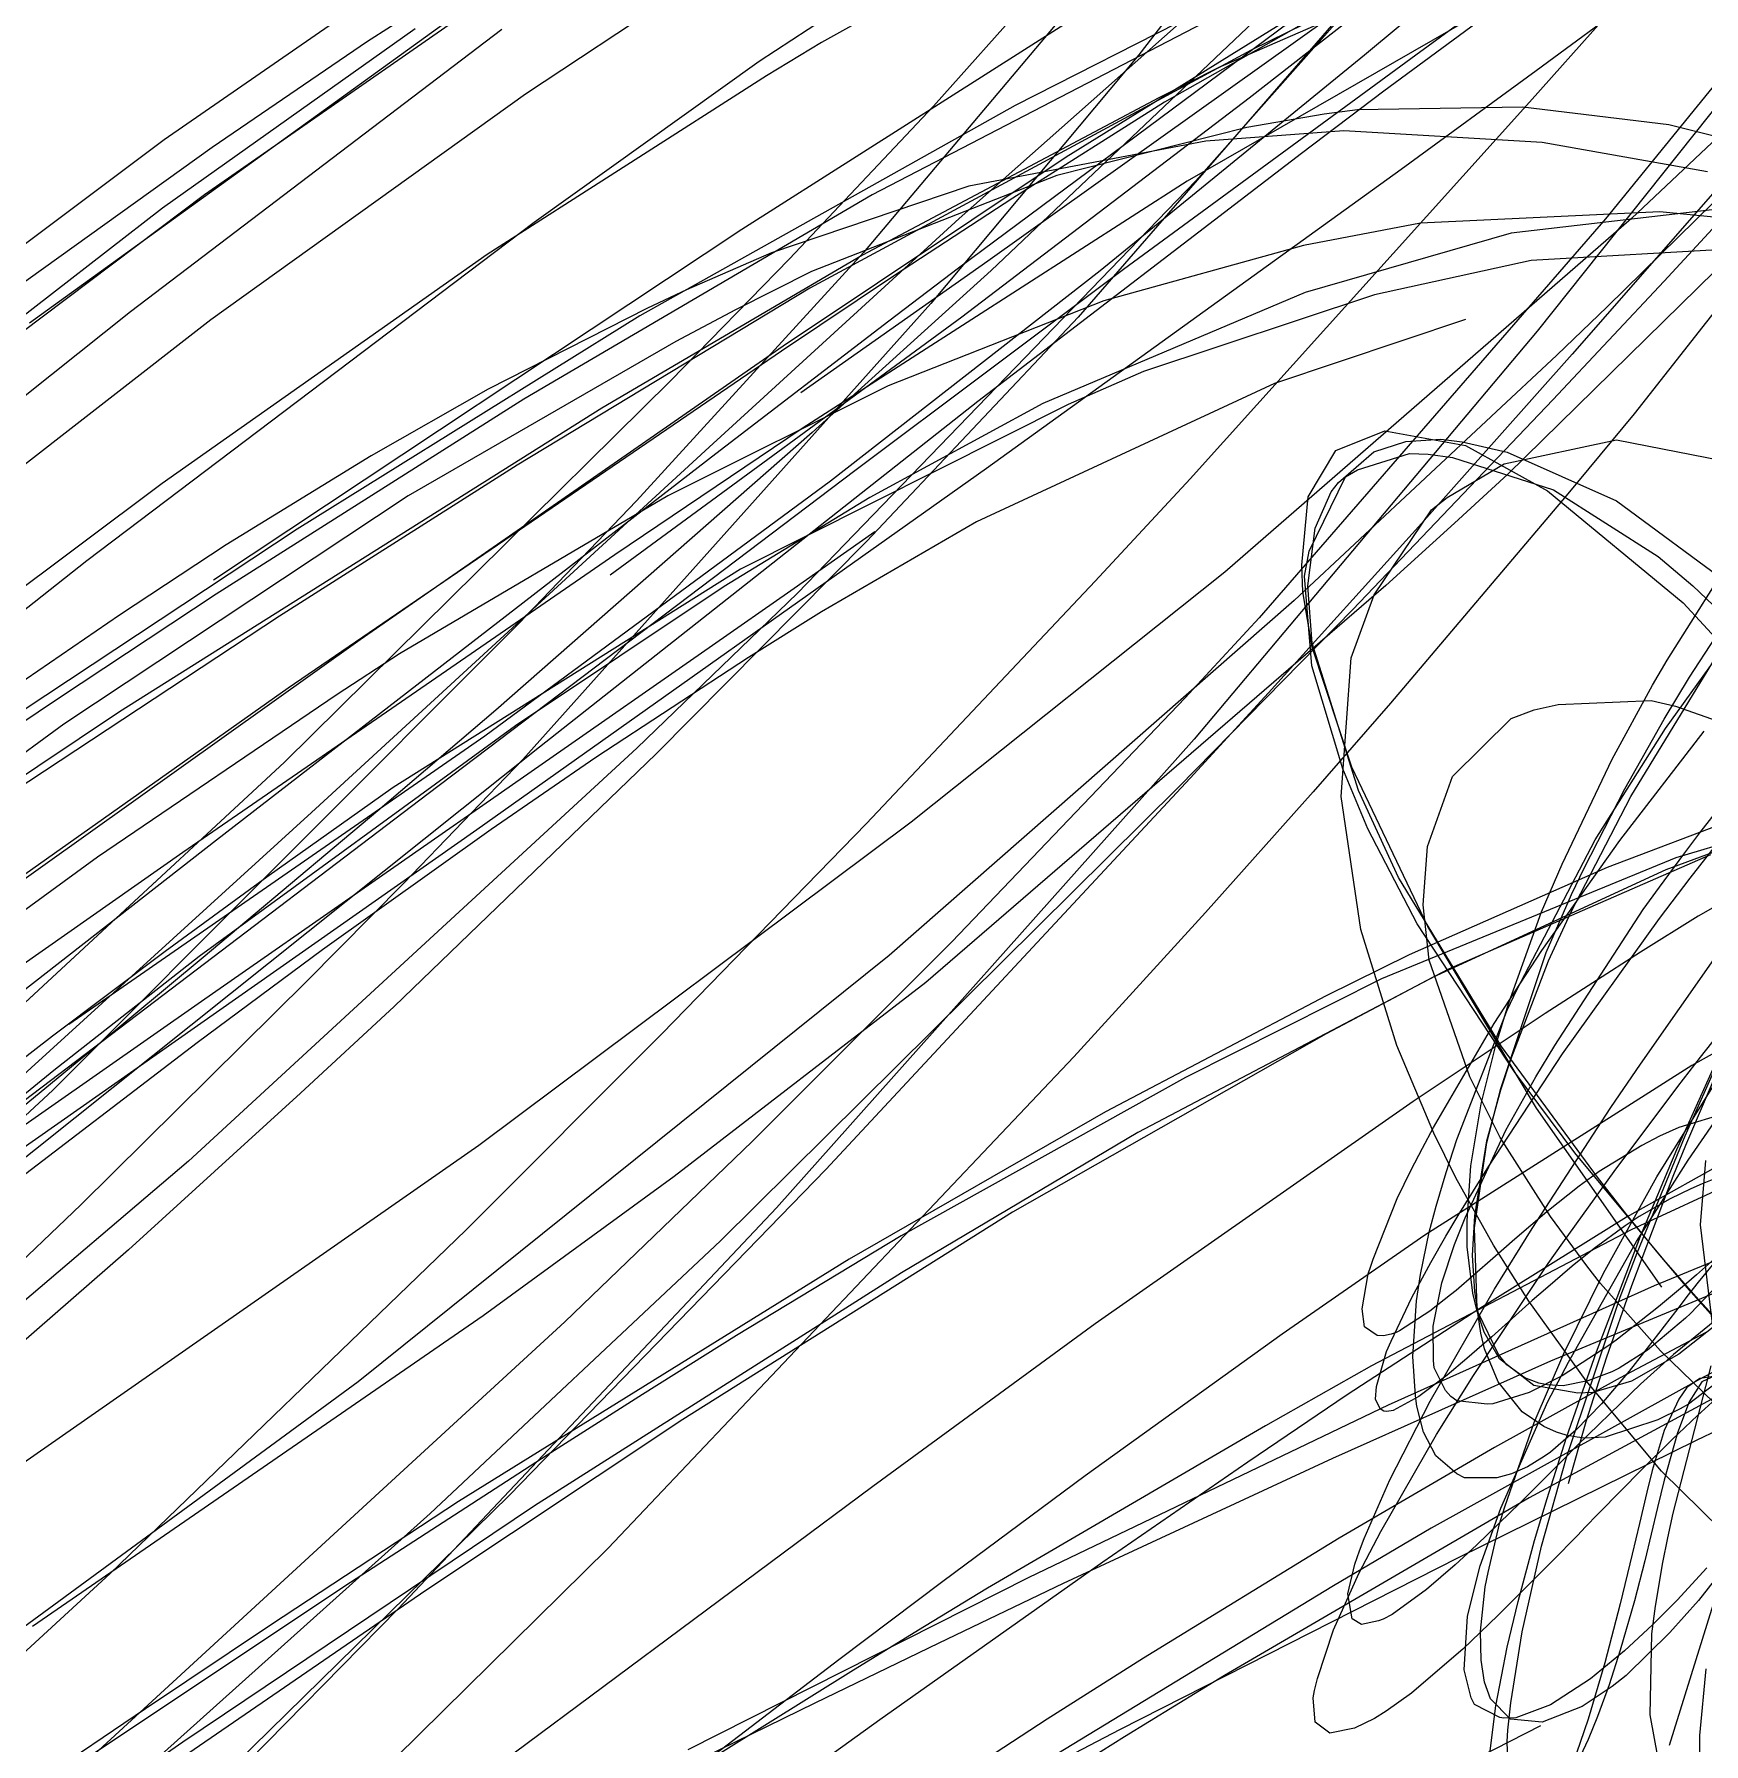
# Model space of a CAD drawing. Header units: metres. Extents: x -307 to 280, y -97 to 158.
# Drawn here: x -72.32 to -32.89, y -2.07 to 38.29 of the extents above; entities that cross this region are included whole.
import ezdxf

# ---------------------------------------------------------------- set-up
doc = ezdxf.new("R2010")
doc.units = ezdxf.units.M

msp = doc.modelspace()

# ---------------------------------------------------------------- linework, layer by layer
for p, q in [((-39.361, 46.716, -1354.607), (-46.235, 37.806, -1356.568)), ((-37.401, 43.27, -1355.027), (-44.89, 34.828, -1356.471)), ((-36.021, 42.722, -1349.116), (-43.628, 36.784, -1349.247)), ((-48.166, 42.251, -1352.795), (-55.2, 37.649, -1353.945)), ((-45.209, 42.065, -1354.173), (-52.739, 33.141, -1355.8)), ((-46.179, 42.098, -1350.935), (-51.084, 36.597, -1352.028)), ((-41.291, 42.094, -1344.672), (-50.478, 33.94, -1346.689)), ((-36.679, 41.752, -1358.62), (-45.631, 36.689, -1360.635)), ((-35.927, 41.952, -1345.123), (-40.909, 37.798, -1346.174)), ((-59.476, 41.301, -1349.743), (-64.45, 38.123, -1351.605)), ((-62.066, 40.767, -1350.576), (-69.245, 35.796, -1353.423)), ((-39.659, 40.834, -1353.473), (-47.664, 31.613, -1355.365)), ((-32.415, 40.696, -1357.885), (-36.851, 37.428, -1358.009)), ((-27.68, 40.47, -1347.631), (-34.604, 33.944, -1349.359)), ((-50.058, 40.144, -1347.622), (-53.725, 38.1, -1349.082)), ((-40.276, 40.149, -1360.411), (-47.949, 35.386, -1362.365)), ((-37.999, 40.278, -1354.359), (-44.357, 37.496, -1355.475)), ((-60.646, 39.822, -1349.13), (-68.298, 34.499, -1352.069)), ((-36.684, 39.651, -1359.298), (-45.091, 34.824, -1361.111)), ((-57.242, 39.177, -1349.344), (-60.719, 36.88, -1350.507)), ((-46.539, 39.449, -1347.999), (-55.612, 33.679, -1348.492)), ((-42.683, 39.389, -1349.09), (-49.721, 32.715, -1350.905)), ((-40.296, 39.534, -1351.93), (-43.583, 37.914, -1352.425)), ((-37.112, 39.409, -1355.824), (-40.447, 36.949, -1355.913)), ((-28.506, 39.306, -1342.53), (-36.004, 30.736, -1344.044)), ((-30.87, 39.28, -1344.38), (-35.218, 33.934, -1345.31)), ((-44.848, 38.798, -1356.954), (-49.152, 36.611, -1357.742)), ((-38.148, 38.921, -1356.273), (-39.696, 37.799, -1356.221)), ((-30.666, 39.021, -1341.627), (-36.83, 31.285, -1343.137)), ((-62.37, 38.731, -1354.542), (-72.428, 31.467, -1359.189)), ((-61.273, 38.402, -1352.224), (-70.045, 31.741, -1356.117)), ((-63.32, 38.422, -1350.532), (-69.289, 34.184, -1352.416)), ((-44.713, 38.554, -1356.696), (-52.531, 34.498, -1358.051)), ((-42.655, 38.593, -1357.004), (-50.49, 32.773, -1356.781)), ((-41.682, 38.719, -1349.498), (-49.798, 32.937, -1350.096)), ((-35.257, 38.658, -1342.318), (-37.013, 36.685, -1342.852)), ((-64.45, 38.123, -1351.605), (-68.115, 35.617, -1353.097)), ((-53.725, 38.1, -1349.082), (-55.028, 37.31, -1349.633)), ((-28.555, 38.185, -1342.434), (-33.829, 32.459, -1344.271)), ((-55.2, 37.649, -1353.945), (-60.513, 33.845, -1355.054)), ((-43.583, 37.914, -1352.425), (-54.002, 32.293, -1354.27)), ((-46.235, 37.806, -1356.568), (-51.145, 31.936, -1357.696)), ((-40.909, 37.798, -1346.174), (-47.15, 32.707, -1347.528)), ((-39.696, 37.799, -1356.221), (-46.597, 32.735, -1355.977)), ((-55.028, 37.31, -1349.633), (-61.623, 33.09, -1352.543)), ((-44.357, 37.496, -1355.475), (-45.76, 36.79, -1355.75)), ((-36.851, 37.428, -1358.009), (-40.04, 35.101, -1358.097)), ((-28.292, 37.29, -1340.362), (-34.539, 29.328, -1341.705)), ((-60.719, 36.88, -1350.507), (-68.15, 31.553, -1353.171)), ((-45.76, 36.79, -1355.75), (-52.757, 33.075, -1357.201)), ((-43.628, 36.784, -1349.247), (-50.411, 31.616, -1349.923)), ((-40.447, 36.949, -1355.913), (-42.396, 35.479, -1355.961)), ((-49.152, 36.611, -1357.742), (-58.014, 31.643, -1359.577)), ((-51.084, 36.597, -1352.028), (-54.483, 32.992, -1352.675)), ((-45.631, 36.689, -1360.635), (-49.208, 34.42, -1361.541)), ((-37.013, 36.685, -1342.852), (-45.023, 27.796, -1345.251)), ((-41.861, 36.403, -1349.703), (-43.685, 36.092, -1350.305)), ((-41.07, 36.509, -1349.435), (-41.861, 36.403, -1349.703)), ((-37.166, 36.573, -1347.974), (-41.07, 36.509, -1349.435)), ((-33.72, 36.15, -1346.499), (-37.166, 36.573, -1347.974)), ((-43.685, 36.092, -1350.305), (-48.173, 34.954, -1351.712)), ((-41.395, 36.009, -1356.792), (-44.656, 35.767, -1357.961)), ((-36.714, 35.738, -1354.918), (-41.395, 36.009, -1356.792)), ((-30.519, 35.359, -1344.931), (-33.72, 36.15, -1346.499)), ((-68.115, 35.617, -1353.097), (-75.145, 30.581, -1356.152)), ((-69.245, 35.796, -1353.423), (-74.475, 31.89, -1355.731)), ((-44.656, 35.767, -1357.961), (-50.25, 34.706, -1359.815)), ((-32.809, 35.042, -1353.164), (-36.714, 35.738, -1354.918)), ((-47.949, 35.386, -1362.365), (-54.634, 30.924, -1364.227)), ((-42.396, 35.479, -1355.961), (-50.033, 29.619, -1356.13)), ((-44.89, 34.828, -1356.471), (-54.291, 25.094, -1357.97)), ((-45.091, 34.824, -1361.111), (-54.187, 28.986, -1363.339)), ((-48.173, 34.954, -1351.712), (-53.963, 32.688, -1353.421)), ((-40.04, 35.101, -1358.097), (-49.829, 28.039, -1358.34)), ((-32.245, 34.726, -1349.359), (-35.176, 31.855, -1349.7)), ((-68.298, 34.499, -1352.069), (-74.838, 29.577, -1354.928)), ((-52.531, 34.498, -1358.051), (-60.756, 29.674, -1359.744)), ((-50.25, 34.706, -1359.815), (-54.91, 33.129, -1361.251)), ((-49.208, 34.42, -1361.541), (-51.976, 32.61, -1362.274)), ((-69.289, 34.184, -1352.416), (-74.187, 30.39, -1354.168)), ((-50.478, 33.94, -1346.689), (-56.377, 28.542, -1348.175)), ((-34.604, 33.944, -1349.359), (-44.206, 25.591, -1351.327)), ((-35.218, 33.934, -1345.31), (-43.389, 24.513, -1346.908)), ((-33.934, 34.102, -1346.89), (-39.582, 33.828, -1349.397)), ((-31.573, 34.275, -1351.432), (-37.445, 33.597, -1352.554)), ((-28.999, 33.616, -1344.432), (-33.934, 34.102, -1346.89)), ((-60.513, 33.845, -1355.054), (-71.076, 25.86, -1357.685)), ((-55.612, 33.679, -1348.492), (-68.083, 25.405, -1349.896)), ((-39.582, 33.828, -1349.397), (-42.343, 33.305, -1350.516)), ((-37.445, 33.597, -1352.554), (-42.306, 32.196, -1353.334)), ((-52.739, 33.141, -1355.8), (-58.097, 27.279, -1356.763)), ((-54.91, 33.129, -1361.251), (-56.916, 32.254, -1361.857)), ((-42.343, 33.305, -1350.516), (-47.057, 31.998, -1352.347)), ((-32.22, 33.107, -1357.379), (-37.523, 27.907, -1357.69)), ((-31.431, 33.27, -1349.294), (-36.968, 32.949, -1350.431)), ((-61.623, 33.09, -1352.543), (-69.293, 27.684, -1356.228)), ((-52.757, 33.075, -1357.201), (-58.917, 29.463, -1358.634)), ((-54.483, 32.992, -1352.675), (-57.295, 30.107, -1353.152)), ((-49.798, 32.937, -1350.096), (-54.216, 29.824, -1350.72)), ((-49.721, 32.715, -1350.905), (-53.949, 28.888, -1351.833)), ((-47.15, 32.707, -1347.528), (-53.517, 27.742, -1348.924)), ((-46.597, 32.735, -1355.977), (-52.938, 27.986, -1355.748)), ((-50.49, 32.773, -1356.781), (-52.137, 31.519, -1356.731)), ((-36.968, 32.949, -1350.431), (-40.672, 32.14, -1351.085)), ((-54.002, 32.293, -1354.27), (-60.91, 28.116, -1355.8)), ((-53.963, 32.688, -1353.421), (-55.759, 31.787, -1353.943)), ((-51.976, 32.61, -1362.274), (-54.674, 30.813, -1363.012)), ((-33.829, 32.459, -1344.271), (-36.455, 29.664, -1345.15)), ((-51.145, 31.936, -1357.696), (-60.78, 21.167, -1359.532)), ((-56.916, 32.254, -1361.857), (-57.832, 31.821, -1362.134)), ((-47.057, 31.998, -1352.347), (-52.152, 29.992, -1354.249)), ((-42.306, 32.196, -1353.334), (-48.501, 29.575, -1354.314)), ((-40.672, 32.14, -1351.085), (-46.126, 30.332, -1352.024)), ((-68.15, 31.553, -1353.171), (-73.44, 27.432, -1355.255)), ((-70.045, 31.741, -1356.117), (-72.531, 29.758, -1357.311)), ((-58.014, 31.643, -1359.577), (-66.106, 26.604, -1361.54)), ((-57.832, 31.821, -1362.134), (-61.598, 29.914, -1363.278)), ((-50.411, 31.616, -1349.923), (-58.716, 25.521, -1351.297)), ((-55.759, 31.787, -1353.943), (-57.168, 31.036, -1354.355)), ((-52.137, 31.519, -1356.731), (-56.225, 28.389, -1356.606)), ((-47.664, 31.613, -1355.365), (-52.657, 26.323, -1356.256)), ((-38.519, 31.56, -1355.844), (-43.027, 30.045, -1356.594)), ((-35.176, 31.855, -1349.7), (-36.366, 30.717, -1349.832)), ((-36.83, 31.285, -1343.137), (-44.931, 21.649, -1345.197)), ((-54.674, 30.813, -1363.012), (-66.324, 22.853, -1366.366)), ((-54.634, 30.924, -1364.227), (-64.62, 23.993, -1367.214)), ((-57.168, 31.036, -1354.355), (-63.487, 27.394, -1356.231)), ((-36.366, 30.717, -1349.832), (-42.567, 24.922, -1350.502)), ((-36.004, 30.736, -1344.044), (-39.56, 26.742, -1344.788)), ((-46.126, 30.332, -1352.024), (-47.905, 29.552, -1352.342)), ((-57.295, 30.107, -1353.152), (-66.409, 21.106, -1354.48)), ((-61.598, 29.914, -1363.278), (-64.357, 28.342, -1364.131)), ((-52.152, 29.992, -1354.249), (-57.358, 27.396, -1356.165)), ((-43.027, 30.045, -1356.594), (-50.069, 26.781, -1357.794)), ((-60.756, 29.674, -1359.744), (-68.022, 25.069, -1361.467)), ((-50.033, 29.619, -1356.13), (-60.384, 21.458, -1356.338)), ((-47.905, 29.552, -1352.342), (-55.64, 25.664, -1353.819)), ((-48.501, 29.575, -1354.314), (-52.583, 27.354, -1355.024)), ((-36.455, 29.664, -1345.15), (-41.184, 24.714, -1346.684)), ((-58.917, 29.463, -1358.634), (-70.303, 22.294, -1361.57)), ((-34.539, 29.328, -1341.705), (-36.14, 27.394, -1342.085)), ((-53.949, 28.888, -1351.833), (-61.413, 22.334, -1353.27)), ((-54.187, 28.986, -1363.339), (-58.607, 25.998, -1364.525)), ((-41.58, 28.465, -1333.579), (-40.426, 28.925, -1336.195)), ((-40.682, 28.435, -1334.678), (-39.928, 28.679, -1336.034)), ((-40.426, 28.925, -1336.195), (-38.52, 28.584, -1339.503)), ((-39.928, 28.679, -1336.034), (-39.106, 28.73, -1337.336)), ((-39.106, 28.73, -1337.336), (-38.598, 28.672, -1338.078)), ((-38.598, 28.672, -1338.078), (-37.537, 28.425, -1339.545)), ((-37.608, 28.149, -1341.091), (-34.956, 28.714, -1344.693)), ((-34.956, 28.714, -1344.693), (-32.098, 28.155, -1348.399)), ((-56.225, 28.389, -1356.606), (-68.012, 19.267, -1356.276)), ((-64.357, 28.342, -1364.131), (-67.781, 26.236, -1365.213)), ((-56.377, 28.542, -1348.175), (-65.766, 19.921, -1350.742)), ((-42.233, 27.368, -1331.212), (-41.58, 28.465, -1333.579)), ((-41.52, 27.71, -1332.759), (-40.682, 28.435, -1334.678)), ((-41.074, 28.007, -1334.505), (-39.844, 28.394, -1336.798)), ((-39.844, 28.394, -1336.798), (-39.401, 28.379, -1337.492)), ((-39.401, 28.379, -1337.492), (-38.831, 28.298, -1338.343)), ((-38.831, 28.298, -1338.343), (-36.439, 27.533, -1341.634)), ((-38.52, 28.584, -1339.503), (-36.581, 27.512, -1342.335)), ((-37.537, 28.425, -1339.545), (-34.956, 27.279, -1342.817)), ((-60.91, 28.116, -1355.8), (-66.527, 24.552, -1357.197)), ((-52.938, 27.986, -1355.748), (-63.018, 20.358, -1355.426)), ((-49.829, 28.039, -1358.34), (-61.869, 19.507, -1358.573)), ((-41.357, 27.841, -1333.908), (-41.074, 28.007, -1334.505)), ((-38.952, 27.357, -1339.1), (-37.608, 28.149, -1341.091)), ((-37.523, 27.907, -1357.69), (-38.779, 26.747, -1357.747)), ((-69.293, 27.684, -1356.228), (-76.942, 21.974, -1360.145)), ((-53.517, 27.742, -1348.924), (-61.673, 21.717, -1350.732)), ((-45.023, 27.796, -1345.251), (-47.263, 25.383, -1345.899)), ((-42.21, 26.086, -1330.772), (-41.357, 27.841, -1333.908)), ((-42.07, 26.628, -1330.895), (-41.692, 27.491, -1332.296)), ((-41.692, 27.491, -1332.296), (-41.52, 27.71, -1332.759)), ((-36.581, 27.512, -1342.335), (-33.385, 24.871, -1346.549)), ((-36.439, 27.533, -1341.634), (-33.97, 25.96, -1344.631)), ((-33.759, 23.512, -1331.634), (-31.218, 27.553, -1329.808)), ((-63.487, 27.394, -1356.231), (-71.621, 22.001, -1358.776)), ((-57.358, 27.396, -1356.165), (-63.695, 23.666, -1358.522)), ((-58.097, 27.279, -1356.763), (-60.873, 24.381, -1357.214)), ((-52.583, 27.354, -1355.024), (-56.023, 25.251, -1355.691)), ((-42.387, 25.754, -1329.117), (-42.233, 27.368, -1331.212)), ((-40.678, 25.053, -1335.883), (-39.325, 27.064, -1338.516)), ((-36.14, 27.394, -1342.085), (-40.289, 22.496, -1343.094)), ((-39.325, 27.064, -1338.516), (-38.952, 27.357, -1339.1)), ((-34.956, 27.279, -1342.817), (-32.225, 25.259, -1345.953)), ((-50.069, 26.781, -1357.794), (-53.727, 24.655, -1358.498)), ((-39.56, 26.742, -1344.788), (-43.171, 22.745, -1345.554)), ((-38.779, 26.747, -1357.747), (-40.404, 25.275, -1357.818)), ((-66.106, 26.604, -1361.54), (-73.114, 21.969, -1363.45)), ((-52.657, 26.323, -1356.256), (-57.633, 21.304, -1357.002)), ((-52.464, 26.542, -1358.604), (-54.454, 25.151, -1358.644)), ((-42.242, 25.273, -1329.245), (-42.07, 26.628, -1330.895)), ((-71.076, 25.86, -1357.685), (-76.654, 21.444, -1359.354)), ((-67.781, 26.236, -1365.213), (-70.305, 24.577, -1366.036)), ((-58.607, 25.998, -1364.525), (-68.804, 18.973, -1367.42)), ((-42.322, 25.501, -1329.969), (-42.21, 26.086, -1330.772)), ((-33.97, 25.96, -1344.631), (-33.154, 25.266, -1345.565)), ((-33.229, 23.115, -1331.74), (-31.265, 26.14, -1330.381)), ((-55.64, 25.664, -1353.819), (-63.839, 20.509, -1355.704)), ((-44.206, 25.591, -1351.327), (-51.611, 19.686, -1352.591)), ((-42.358, 25.131, -1328.451), (-42.387, 25.754, -1329.117)), ((-42.146, 23.38, -1327.782), (-42.322, 25.501, -1329.969)), ((-33.799, 21.903, -1330.312), (-31.249, 25.445, -1328.573)), ((-68.022, 25.069, -1361.467), (-71.743, 22.61, -1362.439)), ((-56.023, 25.251, -1355.691), (-60.956, 21.966, -1356.759)), ((-54.291, 25.094, -1357.97), (-58.088, 21.44, -1358.488)), ((-54.454, 25.151, -1358.644), (-56.299, 23.864, -1358.678)), ((-47.263, 25.383, -1345.899), (-52.663, 19.661, -1347.436)), ((-40.404, 25.275, -1357.818), (-51.267, 15.907, -1358.262)), ((-42.141, 23.824, -1327.29), (-42.358, 25.131, -1328.451)), ((-42.145, 23.914, -1327.909), (-42.242, 25.273, -1329.245)), ((-41.222, 23.568, -1334.399), (-40.678, 25.053, -1335.883)), ((-33.154, 25.266, -1345.565), (-31.537, 23.725, -1347.387)), ((-53.727, 24.655, -1358.498), (-55.449, 23.575, -1358.86)), ((-42.567, 24.922, -1350.502), (-52.129, 16.542, -1351.508)), ((-41.184, 24.714, -1346.684), (-45.295, 20.513, -1347.962)), ((-33.385, 24.871, -1346.549), (-32.422, 23.825, -1347.727)), ((-66.527, 24.552, -1357.197), (-78.562, 16.626, -1360.52)), ((-70.305, 24.577, -1366.036), (-72.783, 22.877, -1366.865)), ((-60.873, 24.381, -1357.214), (-71.875, 13.365, -1358.852)), ((-43.389, 24.513, -1346.908), (-45.143, 22.628, -1347.213)), ((-64.62, 23.993, -1367.214), (-75.04, 16.568, -1370.571)), ((-56.299, 23.864, -1358.678), (-68.366, 15.454, -1358.869)), ((-41.045, 20.436, -1325.358), (-42.145, 23.914, -1327.909)), ((-41.208, 20.988, -1325.388), (-42.141, 23.824, -1327.29)), ((-34.616, 20.299, -1333.803), (-32.333, 24.03, -1332.43)), ((-63.695, 23.666, -1358.522), (-65.163, 22.705, -1359.081)), ((-55.449, 23.575, -1358.86), (-59.059, 21.215, -1359.666)), ((-41.46, 20.292, -1331.912), (-41.222, 23.568, -1334.399)), ((-34.106, 22.922, -1331.88), (-33.759, 23.512, -1331.634)), ((-41.414, 20.945, -1325.851), (-42.146, 23.38, -1327.782)), ((-33.833, 22.12, -1332.146), (-33.229, 23.115, -1331.74)), ((-66.324, 22.853, -1366.366), (-76.894, 15.38, -1369.716)), ((-71.743, 22.61, -1362.439), (-74.641, 20.661, -1363.233)), ((-65.163, 22.705, -1359.081), (-70.821, 18.86, -1361.271)), ((-45.143, 22.628, -1347.213), (-50.646, 16.865, -1348.129)), ((-43.171, 22.745, -1345.554), (-45.022, 20.725, -1345.951)), ((-35.061, 21.173, -1332.547), (-34.106, 22.922, -1331.88)), ((-70.303, 22.294, -1361.57), (-74.176, 19.702, -1362.683)), ((-61.413, 22.334, -1353.27), (-64.202, 19.96, -1353.725)), ((-40.289, 22.496, -1343.094), (-42.119, 20.407, -1343.553)), ((-37.445, 22.134, -1341.468), (-36.898, 22.338, -1342.216)), ((-36.898, 22.338, -1342.216), (-36.329, 22.469, -1342.946)), ((-36.329, 22.469, -1342.946), (-34.133, 22.56, -1345.56)), ((-34.133, 22.56, -1345.56), (-33.565, 22.431, -1346.179)), ((-33.565, 22.431, -1346.179), (-31.019, 21.53, -1348.897)), ((-71.621, 22.001, -1358.776), (-80.525, 15.496, -1361.795)), ((-60.956, 21.966, -1356.759), (-68.422, 16.519, -1358.648)), ((-38.828, 20.768, -1338.944), (-37.445, 22.134, -1341.468)), ((-35.458, 19.27, -1331.431), (-33.799, 21.903, -1330.312)), ((-34.874, 19.257, -1331.222), (-32.882, 21.84, -1330.039)), ((-34.759, 20.48, -1332.752), (-33.833, 22.12, -1332.146)), ((-33.219, 18.366, -1333.093), (-30.436, 21.917, -1331.704)), ((-61.673, 21.717, -1350.732), (-71.498, 14.913, -1352.964)), ((-58.088, 21.44, -1358.488), (-68.67, 11.687, -1359.824)), ((-60.384, 21.458, -1356.338), (-64.95, 17.815, -1356.449)), ((-44.931, 21.649, -1345.197), (-54.792, 10.583, -1347.733)), ((-66.409, 21.106, -1354.48), (-75.451, 12.724, -1355.435)), ((-57.633, 21.304, -1357.002), (-63.817, 15.341, -1357.786)), ((-60.78, 21.167, -1359.532), (-63.601, 18.242, -1359.965)), ((-59.059, 21.215, -1359.666), (-61.526, 19.515, -1360.269)), ((-36.24, 18.7, -1333.357), (-35.061, 21.173, -1332.547)), ((-45.022, 20.725, -1345.951), (-53.627, 11.49, -1347.82)), ((-40.83, 19.529, -1324.879), (-41.414, 20.945, -1325.851)), ((-39.413, 17.226, -1323.502), (-41.208, 20.988, -1325.388)), ((-39.421, 19.112, -1336.921), (-38.828, 20.768, -1338.944)), ((-32.986, 19.434, -1327.979), (-31.904, 20.827, -1327.422)), ((-63.018, 20.358, -1355.426), (-69.475, 15.45, -1355.296)), ((-63.839, 20.509, -1355.704), (-66.828, 18.39, -1356.52)), ((-45.295, 20.513, -1347.962), (-56.111, 9.805, -1351.168)), ((-42.119, 20.407, -1343.553), (-44.663, 17.554, -1344.198)), ((-40.991, 17.158, -1329.961), (-41.46, 20.292, -1331.912)), ((-40.106, 18.381, -1324.104), (-41.045, 20.436, -1325.358)), ((-36.035, 17.554, -1334.587), (-34.616, 20.299, -1333.803)), ((-35.716, 18.601, -1333.356), (-34.759, 20.48, -1332.752)), ((-28.632, 20.464, -1357.909), (-33.793, 18.566, -1357.964)), ((-27.981, 20.515, -1357.343), (-33.555, 18.849, -1357.313)), ((-65.766, 19.921, -1350.742), (-74.065, 12.367, -1353.213)), ((-64.202, 19.96, -1353.725), (-68.327, 16.491, -1354.345)), ((-31.414, 20.043, -1354.893), (-35.178, 18.618, -1354.617)), ((-28.798, 19.884, -1358.465), (-33.024, 17.472, -1358.947)), ((-61.869, 19.507, -1358.573), (-74.427, 10.695, -1358.787)), ((-61.526, 19.515, -1360.269), (-65.511, 16.672, -1361.314)), ((-51.611, 19.686, -1352.591), (-61.816, 12.054, -1354.191)), ((-52.663, 19.661, -1347.436), (-57.494, 14.692, -1348.781)), ((-39.665, 17.287, -1323.544), (-40.83, 19.529, -1324.879)), ((-33.366, 18.934, -1328.175), (-32.986, 19.434, -1327.979)), ((-68.012, 19.267, -1356.276), (-81.956, 8.375, -1356.053)), ((-68.804, 18.973, -1367.42), (-77.142, 13.135, -1369.977)), ((-39.519, 17.735, -1335.559), (-39.421, 19.112, -1336.921)), ((-37.301, 15.744, -1332.68), (-35.458, 19.27, -1331.431)), ((-36.715, 16.657, -1332.29), (-34.874, 19.257, -1331.222)), ((-70.821, 18.86, -1361.271), (-76.09, 15.038, -1363.392)), ((-33.555, 18.849, -1357.313), (-40.508, 15.99, -1357.55)), ((-35.178, 18.618, -1354.617), (-39.849, 16.555, -1354.429)), ((-32.732, 18.915, -1358.035), (-38.921, 16.219, -1358.436)), ((-36.724, 17.571, -1333.688), (-36.24, 18.7, -1333.357)), ((-36.015, 17.978, -1333.541), (-35.716, 18.601, -1333.356)), ((-33.943, 18.155, -1328.472), (-33.366, 18.934, -1328.175)), ((-66.828, 18.39, -1356.52), (-69.223, 16.634, -1357.22)), ((-63.601, 18.242, -1359.965), (-65.879, 15.933, -1360.294)), ((-37.67, 14.392, -1322.117), (-40.106, 18.381, -1324.104)), ((-33.793, 18.566, -1357.964), (-39.297, 16.019, -1358.242)), ((-33.94, 17.417, -1333.434), (-33.219, 18.366, -1333.093)), ((-64.95, 17.815, -1356.449), (-78.953, 6.647, -1356.908)), ((-36.615, 16.614, -1333.903), (-36.015, 17.978, -1333.541)), ((-34.329, 17.624, -1328.671), (-33.943, 18.155, -1328.472)), ((-44.663, 17.554, -1344.198), (-47.766, 14.152, -1344.998)), ((-39.376, 16.429, -1334.427), (-39.519, 17.735, -1335.559)), ((-37.499, 15.42, -1334.219), (-36.724, 17.571, -1333.688)), ((-36.562, 16.415, -1334.862), (-36.035, 17.554, -1334.587)), ((-36.415, 14.418, -1329.78), (-34.329, 17.624, -1328.671)), ((-36.227, 14.216, -1334.419), (-33.94, 17.417, -1333.434)), ((-33.024, 17.472, -1358.947), (-34.392, 16.618, -1359.131)), ((-40.144, 14.42, -1328.449), (-40.991, 17.158, -1329.961)), ((-37.367, 13.793, -1321.814), (-39.665, 17.287, -1323.544)), ((-36.843, 12.94, -1321.847), (-39.413, 17.226, -1323.502)), ((-32.974, 14.142, -1337.957), (-30.508, 17.26, -1335.812)), ((-69.223, 16.634, -1357.22), (-71.883, 14.633, -1358.043)), ((-65.511, 16.672, -1361.314), (-68.47, 14.481, -1362.162)), ((-50.646, 16.865, -1348.129), (-55.362, 12.153, -1348.856)), ((-39.849, 16.555, -1354.429), (-41.81, 15.586, -1354.423)), ((-37.845, 14.933, -1332.933), (-36.715, 16.657, -1332.29)), ((-37.69, 13.404, -1334.514), (-36.615, 16.614, -1333.903)), ((-34.392, 16.618, -1359.131), (-36.639, 15.173, -1359.457)), ((-34.389, 13.973, -1338.237), (-32.546, 16.606, -1336.344)), ((-28.489, 16.569, -1354.959), (-33.176, 13.941, -1355.353)), ((-68.422, 16.519, -1358.648), (-71.852, 13.826, -1359.668)), ((-68.327, 16.491, -1354.345), (-70.898, 14.357, -1354.696)), ((-52.129, 16.542, -1351.508), (-64.667, 6.473, -1352.931)), ((-38.921, 16.219, -1358.436), (-46.257, 12.361, -1359.294)), ((-38.417, 13.677, -1332.373), (-39.376, 16.429, -1334.427)), ((-37.45, 14.088, -1335.285), (-36.562, 16.415, -1334.862)), ((-65.879, 15.933, -1360.294), (-71.213, 10.655, -1361.017)), ((-51.267, 15.907, -1358.262), (-57.209, 11.321, -1358.524)), ((-40.508, 15.99, -1357.55), (-45.133, 13.664, -1357.961)), ((-39.297, 16.019, -1358.242), (-41.813, 14.689, -1358.476)), ((-37.536, 15.253, -1332.841), (-37.301, 15.744, -1332.68)), ((-68.366, 15.454, -1358.869), (-81.454, 6.32, -1359.048)), ((-69.475, 15.45, -1355.296), (-80.511, 7.085, -1355.248)), ((-63.817, 15.341, -1357.786), (-66.027, 13.293, -1358.028)), ((-41.81, 15.586, -1354.423), (-47.023, 12.85, -1354.551)), ((-37.805, 14.425, -1334.432), (-37.499, 15.42, -1334.219)), ((-33.319, 12.067, -1341.823), (-31.894, 15.4, -1339.016)), ((-36.639, 15.173, -1359.457), (-39.754, 13.094, -1359.963)), ((-38.723, 12.199, -1333.68), (-37.536, 15.253, -1332.841)), ((-33.529, 11.959, -1334.553), (-32.114, 15.109, -1332.252)), ((-33.262, 11.706, -1338.456), (-30.969, 15.051, -1336.342)), ((-71.883, 14.633, -1358.043), (-73.984, 13.018, -1358.729)), ((-57.494, 14.692, -1348.781), (-62.128, 10.06, -1350.053)), ((-41.813, 14.689, -1358.476), (-49.215, 10.483, -1359.424)), ((-39.274, 12.478, -1333.718), (-37.845, 14.933, -1332.933)), ((-34.005, 11.316, -1338.084), (-31.753, 14.934, -1335.955)), ((-70.898, 14.357, -1354.696), (-76.837, 9.477, -1355.441)), ((-68.47, 14.481, -1362.162), (-76.645, 8.234, -1364.722)), ((-47.766, 14.152, -1344.998), (-58.766, 2.547, -1347.908)), ((-39.267, 12.35, -1327.384), (-40.144, 14.42, -1328.449)), ((-38.148, 13.041, -1334.681), (-37.805, 14.425, -1334.432)), ((-37.973, 11.564, -1335.06), (-36.227, 14.216, -1334.419)), ((-35.405, 11.306, -1320.819), (-37.67, 14.392, -1322.117)), ((-36.863, 13.678, -1330.025), (-36.415, 14.418, -1329.78)), ((-33.51, 13.448, -1338.422), (-32.974, 14.142, -1337.957)), ((-33.333, 12.287, -1335.006), (-32.508, 14.143, -1333.592)), ((-71.852, 13.826, -1359.668), (-78.289, 8.606, -1361.772)), ((-33.176, 13.941, -1355.353), (-39.479, 9.935, -1356.092)), ((-37.686, 13.373, -1335.39), (-37.45, 14.088, -1335.285)), ((-35.941, 11.882, -1320.976), (-37.367, 13.793, -1321.814)), ((-35.087, 12.95, -1338.96), (-34.389, 13.973, -1338.237)), ((-71.875, 13.365, -1358.852), (-79.848, 5.975, -1359.891)), ((-45.133, 13.664, -1357.961), (-51.848, 9.921, -1358.886)), ((-37.701, 12.241, -1331.384), (-38.417, 13.677, -1332.373)), ((-38.015, 12.165, -1335.521), (-37.686, 13.373, -1335.39)), ((-38.014, 12.126, -1334.69), (-37.69, 13.404, -1334.514)), ((-37.57, 12.414, -1330.429), (-36.863, 13.678, -1330.025)), ((-35.01, 11.44, -1339.718), (-33.51, 13.448, -1338.422)), ((-66.027, 13.293, -1358.028), (-70.093, 9.595, -1358.446)), ((-39.754, 13.094, -1359.963), (-47.265, 7.848, -1361.407)), ((-38.392, 11.575, -1334.88), (-38.148, 13.041, -1334.681)), ((-36.946, 10.092, -1340.916), (-35.087, 12.95, -1338.96)), ((-33.884, 8.71, -1320.544), (-36.843, 12.94, -1321.847)), ((-33.884, 8.71, -1320.544), (-36.843, 12.94, -1321.847)), ((-29.879, 13.079, -1357.406), (-34.722, 10.361, -1357.899)), ((-47.023, 12.85, -1354.551), (-53.074, 9.374, -1355.026)), ((-28.66, 12.814, -1355.699), (-34.611, 10.065, -1354.904)), ((-32.342, 12.827, -1322.347), (-33.48, 12.482, -1323.581)), ((-55.362, 12.153, -1348.856), (-59.79, 7.89, -1349.503)), ((-46.257, 12.361, -1359.294), (-51.836, 9.05, -1360.278)), ((-39.538, 11.995, -1333.86), (-39.274, 12.478, -1333.718)), ((-38.747, 11.289, -1326.856), (-39.267, 12.35, -1327.384)), ((-38.981, 11.419, -1333.869), (-38.723, 12.199, -1333.68)), ((-38.532, 10.346, -1331.054), (-37.57, 12.414, -1330.429)), ((-38.305, 10.108, -1334.84), (-38.014, 12.126, -1334.69)), ((-38.302, 10.398, -1335.597), (-38.015, 12.165, -1335.521)), ((-36.515, 10.377, -1330.168), (-37.701, 12.241, -1331.384)), ((-34.465, 9.52, -1337.18), (-33.333, 12.287, -1335.006)), ((-33.939, 12.274, -1324.15), (-34.358, 12.055, -1324.696)), ((-33.48, 12.482, -1323.581), (-33.939, 12.274, -1324.15)), ((-61.816, 12.054, -1354.191), (-76.293, 1.969, -1356.416)), ((-39.806, 11.48, -1334.001), (-39.538, 11.995, -1333.86)), ((-33.84, 9.353, -1319.993), (-35.941, 11.882, -1320.976)), ((-34.358, 12.055, -1324.696), (-35.363, 11.443, -1326.072)), ((-34.48, 9.786, -1339.591), (-33.262, 11.706, -1338.456)), ((-34.385, 9.914, -1336.083), (-33.529, 11.959, -1334.553)), ((-33.618, 11.334, -1342.436), (-33.319, 12.067, -1341.823)), ((-68.67, 11.687, -1359.824), (-84.063, -1.398, -1361.582)), ((-57.209, 11.321, -1358.524), (-61.716, 8.036, -1358.765)), ((-53.627, 11.49, -1347.82), (-61.094, 3.803, -1349.499)), ((-40.134, 10.807, -1334.168), (-39.806, 11.48, -1334.001)), ((-39.216, 10.62, -1334.047), (-38.981, 11.419, -1333.869)), ((-38.695, 10.399, -1335.287), (-37.973, 11.564, -1335.06)), ((-38.483, 10.273, -1334.996), (-38.392, 11.575, -1334.88)), ((-36.22, 9.758, -1340.759), (-35.01, 11.44, -1339.718)), ((-35.363, 11.443, -1326.072), (-35.666, 11.222, -1326.513)), ((-34.712, 10.422, -1320.472), (-35.405, 11.306, -1320.819)), ((-35.262, 9.043, -1339.322), (-34.005, 11.316, -1338.084)), ((-34.595, 8.752, -1344.571), (-33.618, 11.334, -1342.436)), ((-32.971, 10.186, -1341.446), (-32.843, 11.7, -1342.809)), ((-37.859, 9.706, -1326.091), (-38.747, 11.289, -1326.856)), ((-35.837, 11.092, -1326.764), (-36.6, 10.489, -1327.895)), ((-35.666, 11.222, -1326.513), (-35.837, 11.092, -1326.764)), ((-27.873, 11.294, -1349.88), (-34.066, 8.746, -1349.217)), ((-33.202, 11.034, -1324.121), (-33.688, 10.798, -1324.746)), ((-32.934, 11.15, -1323.788), (-33.202, 11.034, -1324.121)), ((-32.697, 11.243, -1323.502), (-32.934, 11.15, -1323.788)), ((-71.213, 10.655, -1361.017), (-77.727, 4.472, -1361.819)), ((-54.792, 10.583, -1347.733), (-63.721, 1.113, -1350.057)), ((-40.7, 9.375, -1334.403), (-40.134, 10.807, -1334.168)), ((-39.375, 10.007, -1334.172), (-39.216, 10.62, -1334.047)), ((-33.688, 10.798, -1324.746), (-34.421, 10.377, -1325.741)), ((-49.215, 10.483, -1359.424), (-57.005, 5.59, -1360.953)), ((-38.987, 9.911, -1335.37), (-38.695, 10.399, -1335.287)), ((-38.783, 9.719, -1331.237), (-38.532, 10.346, -1331.054)), ((-38.482, 9.666, -1335.03), (-38.483, 10.273, -1334.996)), ((-38.355, 9.458, -1335.581), (-38.302, 10.398, -1335.597)), ((-38.247, 8.205, -1334.815), (-38.305, 10.108, -1334.84)), ((-34.722, 10.361, -1357.899), (-38.184, 8.211, -1358.329)), ((-37.834, 8.667, -1341.866), (-36.946, 10.092, -1340.916)), ((-36.6, 10.489, -1327.895), (-37.358, 9.842, -1329.031)), ((-35.653, 9.211, -1329.432), (-36.515, 10.377, -1330.168)), ((-34.751, 10.155, -1326.209), (-35.481, 9.623, -1327.265)), ((-34.421, 10.377, -1325.741), (-34.751, 10.155, -1326.209)), ((-33.97, 9.511, -1320.131), (-34.712, 10.422, -1320.472)), ((-32.692, 7.847, -1339.526), (-32.971, 10.186, -1341.446)), ((-62.128, 10.06, -1350.053), (-70.521, 1.949, -1352.34)), ((-56.111, 9.805, -1351.168), (-62.97, 3.37, -1353.078)), ((-51.848, 9.921, -1358.886), (-55.731, 7.571, -1359.638)), ((-39.479, 9.935, -1356.092), (-42.847, 7.601, -1356.629)), ((-34.611, 10.065, -1354.904), (-40.742, 6.85, -1354.307)), ((-39.582, 9.006, -1334.348), (-39.375, 10.007, -1334.172)), ((-39.343, 9.293, -1335.458), (-38.987, 9.911, -1335.37)), ((-39.078, 8.815, -1331.493), (-38.783, 9.719, -1331.237)), ((-37.358, 9.842, -1329.031), (-37.872, 9.39, -1329.799)), ((-37.026, 8.384, -1325.466), (-37.859, 9.706, -1326.091)), ((-36.566, 9.268, -1341.057), (-36.22, 9.758, -1340.759)), ((-29.289, 9.961, -1348.019), (-36.512, 6.967, -1347.224)), ((-36.09, 6.943, -1341.133), (-34.48, 9.786, -1339.591)), ((-35.43, 7.184, -1338.192), (-34.385, 9.914, -1336.083)), ((-70.093, 9.595, -1358.446), (-83.423, -2.038, -1359.657)), ((-53.074, 9.374, -1355.026), (-62.297, 3.651, -1356.369)), ((-40.758, 9.205, -1334.423), (-40.7, 9.375, -1334.403)), ((-39.791, 8.464, -1335.539), (-39.343, 9.293, -1335.458)), ((-37.872, 9.39, -1329.799), (-38.741, 8.636, -1331.077)), ((-38.345, 8.566, -1335.031), (-38.482, 9.666, -1335.03)), ((-38.304, 8.607, -1335.515), (-38.355, 9.458, -1335.581)), ((-35.481, 9.623, -1327.265), (-36.003, 9.203, -1328.033)), ((-34.868, 8.478, -1338.016), (-34.465, 9.52, -1337.18)), ((-33.194, 8.593, -1319.802), (-33.97, 9.511, -1320.131)), ((-33.083, 8.487, -1319.678), (-33.84, 9.353, -1319.993)), ((-32.428, 9.566, -1329.639), (-33.068, 9, -1330.042)), ((-32.543, 9.415, -1327.209), (-33.028, 8.831, -1327.954)), ((-51.836, 9.05, -1360.278), (-60.504, 3.545, -1362.273)), ((-40.961, 8.203, -1334.38), (-40.817, 9.024, -1334.44)), ((-40.817, 9.024, -1334.44), (-40.758, 9.205, -1334.423)), ((-39.68, 8.39, -1334.442), (-39.582, 9.006, -1334.348)), ((-38.333, 6.622, -1342.565), (-36.566, 9.268, -1341.057)), ((-36.003, 9.203, -1328.033), (-36.631, 8.667, -1328.961)), ((-36.196, 7.144, -1340.289), (-35.262, 9.043, -1339.322)), ((-35.332, 8.801, -1329.177), (-35.653, 9.211, -1329.432)), ((-33.068, 9, -1330.042), (-33.302, 8.798, -1330.18)), ((-34.066, 8.746, -1349.217), (-40.347, 5.923, -1348.898)), ((-38.875, 8.527, -1331.269), (-39.361, 8.146, -1331.962)), ((-39.357, 6.02, -1343.549), (-37.834, 8.667, -1341.866)), ((-39.282, 7.789, -1331.771), (-39.078, 8.815, -1331.493)), ((-38.741, 8.636, -1331.077), (-38.875, 8.527, -1331.269)), ((-38.248, 8.142, -1335.013), (-38.345, 8.566, -1335.031)), ((-38.222, 8.114, -1335.448), (-38.304, 8.607, -1335.515)), ((-36.631, 8.667, -1328.961), (-36.943, 8.393, -1329.419)), ((-36.135, 4.691, -1341.207), (-34.868, 8.478, -1338.016)), ((-33.918, 7.209, -1328.202), (-35.332, 8.801, -1329.177)), ((-35.182, 7.064, -1345.944), (-34.595, 8.752, -1344.571)), ((-33.302, 8.798, -1330.18), (-33.963, 8.243, -1330.554)), ((-33.296, 8.488, -1328.362), (-33.431, 8.312, -1328.565)), ((-33.028, 8.831, -1327.954), (-33.296, 8.488, -1328.362)), ((-32.6, 8.727, -1331.766), (-33.209, 8.088, -1332.316)), ((-31.886, 7.121, -1319.308), (-33.194, 8.593, -1319.802)), ((-31.922, 7.218, -1319.243), (-33.083, 8.487, -1319.678)), ((-38.184, 8.211, -1358.329), (-41.311, 6.168, -1358.785)), ((-40.907, 7.777, -1334.186), (-40.961, 8.203, -1334.38)), ((-40.277, 7.439, -1335.546), (-39.791, 8.464, -1335.539)), ((-39.361, 8.146, -1331.962), (-40.077, 7.677, -1332.962)), ((-39.761, 7.075, -1334.573), (-39.68, 8.39, -1334.442)), ((-38.081, 7.65, -1334.968), (-38.248, 8.142, -1335.013)), ((-38.159, 7.623, -1334.774), (-38.247, 8.205, -1334.815)), ((-37.741, 7.122, -1335.153), (-38.222, 8.114, -1335.448)), ((-36.943, 8.393, -1329.419), (-37.899, 7.542, -1330.811)), ((-35.668, 6.498, -1324.593), (-37.026, 8.384, -1325.466)), ((-33.963, 8.243, -1330.554), (-34.935, 7.481, -1331.049)), ((-33.431, 8.312, -1328.565), (-34.229, 7.268, -1329.733)), ((-33.209, 8.088, -1332.316), (-33.328, 7.978, -1332.411)), ((-29.464, 8.364, -1350.146), (-32.899, 6.585, -1349.708)), ((-59.79, 7.89, -1349.503), (-72.356, -3.654, -1351.252)), ((-61.716, 8.036, -1358.765), (-72.355, 0.697, -1359.473)), ((-47.265, 7.848, -1361.407), (-52.518, 4.007, -1362.669)), ((-40.606, 7.571, -1333.708), (-40.907, 7.777, -1334.186)), ((-40.077, 7.677, -1332.962), (-40.157, 7.644, -1333.072)), ((-39.28, 6.978, -1331.975), (-39.282, 7.789, -1331.771)), ((-33.328, 7.978, -1332.411), (-34.222, 7.22, -1333.09)), ((-32.673, 7.886, -1335.639), (-33.606, 7.125, -1336.905)), ((-32.604, 7.821, -1332.137), (-33.48, 7.128, -1332.764)), ((-55.731, 7.571, -1359.638), (-57.954, 6.18, -1360.138)), ((-42.847, 7.601, -1356.629), (-47.502, 4.254, -1357.512)), ((-40.456, 7.564, -1333.49), (-40.606, 7.571, -1333.708)), ((-40.274, 7.603, -1333.234), (-40.456, 7.564, -1333.49)), ((-40.384, 7.188, -1335.532), (-40.277, 7.439, -1335.546)), ((-40.157, 7.644, -1333.072), (-40.274, 7.603, -1333.234)), ((-37.899, 7.542, -1330.811), (-38.488, 7.024, -1331.654)), ((-38.075, 7.258, -1334.736), (-38.159, 7.623, -1334.774)), ((-37.718, 7.017, -1334.849), (-38.081, 7.65, -1334.968)), ((-35.139, 7.336, -1331.14), (-36.236, 6.615, -1331.594)), ((-34.935, 7.481, -1331.049), (-35.139, 7.336, -1331.14)), ((-32.845, 7.64, -1350.463), (-34.868, 6.569, -1350.273)), ((-34.229, 7.268, -1329.733), (-34.658, 6.724, -1330.312)), ((-36.512, 6.967, -1347.224), (-41.66, 4.669, -1346.996)), ((-40.623, 6.368, -1335.311), (-40.384, 7.188, -1335.532)), ((-39.701, 6.142, -1334.603), (-39.761, 7.075, -1334.573)), ((-39.259, 6.808, -1332.016), (-39.28, 6.978, -1331.975)), ((-38.488, 7.024, -1331.654), (-38.953, 6.636, -1332.313)), ((-37.751, 6.472, -1334.59), (-38.075, 7.258, -1334.736)), ((-37.545, 6.878, -1335.04), (-37.741, 7.122, -1335.153)), ((-36.906, 6.387, -1334.537), (-37.718, 7.017, -1334.849)), ((-37.116, 6.572, -1334.801), (-37.545, 6.878, -1335.04)), ((-36.898, 5.518, -1341.064), (-36.196, 7.144, -1340.289)), ((-36.576, 6.015, -1341.61), (-36.09, 6.943, -1341.133)), ((-36.134, 5.159, -1339.808), (-35.43, 7.184, -1338.192)), ((-35.668, 5.541, -1347.159), (-35.182, 7.064, -1345.944)), ((-34.222, 7.22, -1333.09), (-34.893, 6.797, -1333.531)), ((-33.48, 7.128, -1332.764), (-34.602, 6.491, -1333.444)), ((-33.606, 7.125, -1336.905), (-34.388, 6.42, -1337.972)), ((-32.148, 5.491, -1327.166), (-33.918, 7.209, -1328.202)), ((-64.667, 6.473, -1352.931), (-74.711, -0.894, -1354.273)), ((-40.742, 6.85, -1354.307), (-43.246, 5.438, -1354.17)), ((-38.953, 6.636, -1332.313), (-39.624, 6.129, -1333.267)), ((-32.899, 6.585, -1349.708), (-39.333, 3.019, -1349.072)), ((-38.994, 6.269, -1332.124), (-39.259, 6.808, -1332.016)), ((-39.209, 5.234, -1343.307), (-38.333, 6.622, -1342.565)), ((-34.868, 6.569, -1350.273), (-37.839, 4.922, -1350.039)), ((-37.186, 5.771, -1334.343), (-37.751, 6.472, -1334.59)), ((-36.791, 6.446, -1334.622), (-37.116, 6.572, -1334.801)), ((-36.236, 6.615, -1331.594), (-37.02, 6.223, -1331.85)), ((-31.838, 6.535, -1352.314), (-37.017, 3.734, -1351.937)), ((-35.629, 6.496, -1333.972), (-36.218, 6.385, -1334.306)), ((-33.89, 4.366, -1323.62), (-35.668, 6.498, -1324.593)), ((-35.067, 6.714, -1333.637), (-35.629, 6.496, -1333.972)), ((-34.602, 6.491, -1333.444), (-35.517, 6.225, -1333.917)), ((-34.658, 6.724, -1330.312), (-35.31, 5.953, -1331.129)), ((-34.893, 6.797, -1333.531), (-35.067, 6.714, -1333.637)), ((-33.617, 3.377, -1340.62), (-32.72, 6.852, -1337.347)), ((-32.987, 6.556, -1327.596), (-33.293, 6.339, -1329.086)), ((-32.13, 6.808, -1331.957), (-33.258, 5.95, -1332.579)), ((-32.937, 6.477, -1329.539), (-33.242, 6.005, -1331.635)), ((-32.662, 6.603, -1326.352), (-32.987, 6.556, -1327.596)), ((-32.503, 6.679, -1327.356), (-32.937, 6.477, -1329.539)), ((-57.954, 6.18, -1360.138), (-60.205, 4.748, -1360.69)), ((-41.311, 6.168, -1358.785), (-43.664, 4.58, -1359.175)), ((-40.647, 6.063, -1335.122), (-40.623, 6.368, -1335.311)), ((-40.539, 5.836, -1334.76), (-40.647, 6.063, -1335.122)), ((-39.624, 6.129, -1333.267), (-40.227, 5.796, -1334.167)), ((-39.668, 5.899, -1334.602), (-39.701, 6.142, -1334.603)), ((-38.867, 6.129, -1332.146), (-38.994, 6.269, -1332.124)), ((-38.727, 6.027, -1332.156), (-38.867, 6.129, -1332.146)), ((-37.02, 6.223, -1331.85), (-37.879, 5.955, -1332.062)), ((-35.865, 6.209, -1334.079), (-36.906, 6.387, -1334.537)), ((-36.595, 6.402, -1334.515), (-36.791, 6.446, -1334.622)), ((-36.218, 6.385, -1334.306), (-36.595, 6.402, -1334.515)), ((-34.61, 6.209, -1338.273), (-35.873, 4.981, -1339.97)), ((-35.517, 6.225, -1333.917), (-35.865, 6.209, -1334.079)), ((-34.388, 6.42, -1337.972), (-34.61, 6.209, -1338.273)), ((-33.483, 6.07, -1330.219), (-33.826, 5.328, -1332.603)), ((-33.293, 6.339, -1329.086), (-33.483, 6.07, -1330.219)), ((-30.637, 6.262, -1348.631), (-33.076, 5.087, -1348.38)), ((-40.347, 5.923, -1348.898), (-48.831, 1.853, -1349.006)), ((-40.451, 5.787, -1334.565), (-40.539, 5.836, -1334.76)), ((-40.377, 5.774, -1334.423), (-40.451, 5.787, -1334.565)), ((-40.227, 5.796, -1334.167), (-40.377, 5.774, -1334.423)), ((-40.31, 4.163, -1344.654), (-39.357, 6.02, -1343.549)), ((-39.509, 5.289, -1334.553), (-39.668, 5.899, -1334.602)), ((-38.007, 5.947, -1332.082), (-38.727, 6.027, -1332.156)), ((-37.879, 5.955, -1332.062), (-38.007, 5.947, -1332.082)), ((-37.69, 3.492, -1342.778), (-36.576, 6.015, -1341.61)), ((-36.673, 5.42, -1334.122), (-37.186, 5.771, -1334.343)), ((-35.31, 5.953, -1331.129), (-35.913, 5.331, -1331.807)), ((-33.454, 5.839, -1332.675), (-33.979, 5.577, -1332.928)), ((-33.044, 5.678, -1332.765), (-33.639, 5.115, -1333.678)), ((-33.242, 6.005, -1331.635), (-33.518, 5.271, -1333.92)), ((-33.258, 5.95, -1332.579), (-33.454, 5.839, -1332.675)), ((-32.697, 5.996, -1332.233), (-33.044, 5.678, -1332.765)), ((-57.005, 5.59, -1360.953), (-63.072, 1.55, -1362.527)), ((-43.246, 5.438, -1354.17), (-49.808, 1.604, -1354.025)), ((-39.224, 4.732, -1334.424), (-39.509, 5.289, -1334.553)), ((-37.592, 3.521, -1341.934), (-36.898, 5.518, -1341.064)), ((-36.375, 5.289, -1333.994), (-36.673, 5.42, -1334.122)), ((-35.913, 5.331, -1331.807), (-36.511, 4.819, -1332.412)), ((-36.143, 5.218, -1333.895), (-36.375, 5.289, -1333.994)), ((-36.089, 4.075, -1348.294), (-35.668, 5.541, -1347.159)), ((-33.979, 5.577, -1332.928), (-35.224, 5.167, -1333.498)), ((-33.826, 5.328, -1332.603), (-34.11, 4.381, -1334.912)), ((-33.518, 5.271, -1333.92), (-33.826, 4.155, -1336.673)), ((-37.839, 4.922, -1350.039), (-41.5, 2.787, -1349.838)), ((-40.52, 2.945, -1344.399), (-39.209, 5.234, -1343.307)), ((-33.076, 5.087, -1348.38), (-38.681, 2.326, -1347.999)), ((-36.595, 3.721, -1340.986), (-36.134, 5.159, -1339.808)), ((-35.873, 4.981, -1339.97), (-36.233, 4.62, -1340.44)), ((-35.884, 5.169, -1333.784), (-36.143, 5.218, -1333.895)), ((-35.703, 5.149, -1333.706), (-35.884, 5.169, -1333.784)), ((-35.224, 5.167, -1333.498), (-35.703, 5.149, -1333.706)), ((-33.639, 5.115, -1333.678), (-34.388, 4.376, -1334.822)), ((-60.205, 4.748, -1360.69), (-64.845, 1.742, -1361.939)), ((-41.66, 4.669, -1346.996), (-48.02, 1.712, -1347.059)), ((-43.664, 4.58, -1359.175), (-47.084, 2.222, -1359.804)), ((-38.724, 4.301, -1334.141), (-39.224, 4.732, -1334.424)), ((-37.059, 4.472, -1332.907), (-37.438, 4.304, -1333.222)), ((-36.664, 4.713, -1332.554), (-37.059, 4.472, -1332.907)), ((-36.233, 4.62, -1340.44), (-36.878, 3.97, -1341.271)), ((-36.728, 2.595, -1343.062), (-36.135, 4.691, -1341.207)), ((-36.511, 4.819, -1332.412), (-36.664, 4.713, -1332.554)), ((-47.502, 4.254, -1357.512), (-50.864, 1.76, -1358.264)), ((-40.911, 2.773, -1345.405), (-40.31, 4.163, -1344.654)), ((-38.548, 4.212, -1334.033), (-38.724, 4.301, -1334.141)), ((-37.781, 4.212, -1333.488), (-38.548, 4.212, -1334.033)), ((-37.438, 4.304, -1333.222), (-37.781, 4.212, -1333.488)), ((-34.388, 4.376, -1334.822), (-34.83, 3.928, -1335.491)), ((-34.11, 4.381, -1334.912), (-34.237, 3.873, -1335.978)), ((-33.826, 4.155, -1336.673), (-33.984, 3.509, -1338.034)), ((-30.691, 1.217, -1322.192), (-33.89, 4.366, -1323.62)), ((-61.094, 3.803, -1349.499), (-74.827, -9.652, -1352.732)), ((-62.297, 3.651, -1356.369), (-66.737, 0.733, -1357.35)), ((-52.518, 4.007, -1362.669), (-60.985, -2.288, -1365.038)), ((-37.017, 3.734, -1351.937), (-44.212, -0.456, -1351.683)), ((-36.878, 3.97, -1341.271), (-37.242, 3.606, -1341.729)), ((-36.89, 2.733, -1341.813), (-36.595, 3.721, -1340.986)), ((-34.83, 3.928, -1335.491), (-35.395, 3.349, -1336.335)), ((-34.237, 3.873, -1335.978), (-34.414, 3.133, -1337.428)), ((-62.97, 3.37, -1353.078), (-72.529, -5.209, -1355.668)), ((-60.504, 3.545, -1362.273), (-68.809, -2.035, -1364.744)), ((-37.464, 3.388, -1342.004), (-38.259, 2.617, -1342.972)), ((-38.171, 2.128, -1343.34), (-37.69, 3.492, -1342.778)), ((-37.714, 3.121, -1342.1), (-37.592, 3.521, -1341.934)), ((-37.242, 3.606, -1341.729), (-37.464, 3.388, -1342.004)), ((-35.395, 3.349, -1336.335), (-35.685, 3.051, -1336.764)), ((-33.984, 3.509, -1338.034), (-34.29, 2.251, -1340.474)), ((-33.747, 2.791, -1341.203), (-33.617, 3.377, -1340.62)), ((-39.333, 3.019, -1349.072), (-41.637, 1.657, -1348.94)), ((-41.039, 1.952, -1344.822), (-40.52, 2.945, -1344.399)), ((-37.989, 1.978, -1342.541), (-37.714, 3.121, -1342.1)), ((-35.88, 2.851, -1337.05), (-36.466, 2.251, -1337.9)), ((-35.685, 3.051, -1336.764), (-35.88, 2.851, -1337.05)), ((-34.414, 3.133, -1337.428), (-34.585, 2.407, -1338.752)), ((-58.766, 2.547, -1347.908), (-65.107, -3.703, -1349.664)), ((-41.5, 2.787, -1349.838), (-46.125, -0.045, -1349.737)), ((-41.131, 2.174, -1345.701), (-41.022, 2.486, -1345.55)), ((-41.022, 2.486, -1345.55), (-40.911, 2.773, -1345.405)), ((-38.259, 2.617, -1342.972), (-38.765, 2.152, -1343.564)), ((-37.278, 1.292, -1343.053), (-36.89, 2.733, -1341.813)), ((-37.186, 0.577, -1344.938), (-36.728, 2.595, -1343.062)), ((-33.865, 2.207, -1341.801), (-33.747, 2.791, -1341.203)), ((-31.986, 2.632, -1338.624), (-33.019, 1.316, -1339.874)), ((-47.084, 2.222, -1359.804), (-52.353, -1.501, -1360.912)), ((-38.681, 2.326, -1347.999), (-46.689, -1.741, -1347.964)), ((-41.299, 1.469, -1345.982), (-41.131, 2.174, -1345.701)), ((-38.765, 2.152, -1343.564), (-39.442, 1.572, -1344.329)), ((-38.471, 0.941, -1343.764), (-38.171, 2.128, -1343.34)), ((-36.466, 2.251, -1337.9), (-37.755, 0.956, -1339.726)), ((-34.585, 2.407, -1338.752), (-34.867, 1.236, -1340.755)), ((-34.29, 2.251, -1340.474), (-34.534, 1.309, -1342.136)), ((-34.037, 1.176, -1342.912), (-33.865, 2.207, -1341.801)), ((-32.819, 2.087, -1339.314), (-33.526, 1.319, -1340.157)), ((-70.521, 1.949, -1352.34), (-78.339, -5.229, -1354.477)), ((-64.845, 1.742, -1361.939), (-74.641, -4.778, -1365.042)), ((-48.831, 1.853, -1349.006), (-56.887, -2.215, -1349.723)), ((-50.864, 1.76, -1358.264), (-53.316, -0.087, -1358.872)), ((-48.02, 1.712, -1347.059), (-50.955, 0.307, -1347.243)), ((-41.637, 1.657, -1348.94), (-48.529, -2.534, -1348.75)), ((-41.641, 0.619, -1345.287), (-41.039, 1.952, -1344.822)), ((-38.166, 0.587, -1343.011), (-38.057, 1.633, -1342.668)), ((-38.057, 1.633, -1342.668), (-37.989, 1.978, -1342.541)), ((-63.072, 1.55, -1362.527), (-71.37, -4.145, -1365.113)), ((-49.808, 1.604, -1354.025), (-51.294, 0.699, -1354.066)), ((-41.199, 0.88, -1346.024), (-41.299, 1.469, -1345.982)), ((-39.442, 1.572, -1344.329), (-40.251, 0.983, -1345.192)), ((-37.535, 0.212, -1344.009), (-37.278, 1.292, -1343.053)), ((-34.867, 1.236, -1340.755), (-35.23, -0.161, -1342.96)), ((-34.534, 1.309, -1342.136), (-34.866, 0.141, -1344.062)), ((-33.526, 1.319, -1340.157), (-34.102, 0.738, -1340.793)), ((-33.705, -2.102, -1340.947), (-32.555, 1.586, -1337.926)), ((-33.019, 1.316, -1339.874), (-33.694, 0.556, -1340.589)), ((-63.721, 1.113, -1350.057), (-68.931, -4.173, -1351.443)), ((-40.973, 0.749, -1345.865), (-41.199, 0.88, -1346.024)), ((-40.573, 0.833, -1345.505), (-40.973, 0.749, -1345.865)), ((-40.466, 0.874, -1345.404), (-40.573, 0.833, -1345.505)), ((-40.251, 0.983, -1345.192), (-40.466, 0.874, -1345.404)), ((-37.755, 0.956, -1339.726), (-38.586, 0.167, -1340.857)), ((-38.549, -0.326, -1344.086), (-38.471, 0.941, -1343.764)), ((-34.124, 0.524, -1343.649), (-34.037, 1.176, -1342.912)), ((-66.737, 0.733, -1357.35), (-69.688, -1.242, -1358.109)), ((-51.294, 0.699, -1354.066), (-52.969, -0.33, -1354.138)), ((-42.017, -0.532, -1345.528), (-41.641, 0.619, -1345.287)), ((-38.154, -0.094, -1343.199), (-38.166, 0.587, -1343.011)), ((-37.45, -1.101, -1346.585), (-37.186, 0.577, -1344.938)), ((-34.102, 0.738, -1340.793), (-34.764, 0.121, -1341.476)), ((-33.694, 0.556, -1340.589), (-34.727, -0.456, -1341.564)), ((-34.159, -1.389, -1346.15), (-34.124, 0.524, -1343.649)), ((-50.955, 0.307, -1347.243), (-53.882, -1.109, -1347.509)), ((-38.586, 0.167, -1340.857), (-38.848, -0.067, -1341.204)), ((-37.807, -1.171, -1345.277), (-37.535, 0.212, -1344.009)), ((-34.764, 0.121, -1341.476), (-35.568, -0.538, -1342.238)), ((-34.866, 0.141, -1344.062), (-35.13, -0.681, -1345.334)), ((-53.316, -0.087, -1358.872), (-61.073, -6.008, -1361.009)), ((-52.969, -0.33, -1354.138), (-59.615, -4.47, -1354.611)), ((-46.125, -0.045, -1349.737), (-48.399, -1.49, -1349.773)), ((-38.848, -0.067, -1341.204), (-39.797, -0.871, -1342.449)), ((-38.386, -0.987, -1344.144), (-38.549, -0.326, -1344.086)), ((-38.069, -0.618, -1343.312), (-38.154, -0.094, -1343.199)), ((-35.23, -0.161, -1342.96), (-35.623, -1.491, -1344.905)), ((-32.987, -1.876, -1345.873), (-32.837, -0.299, -1344.332)), ((-44.212, -0.456, -1351.683), (-46.573, -1.905, -1351.711)), ((-42.084, -0.813, -1345.558), (-42.017, -0.532, -1345.528)), ((-37.934, -1.006, -1343.364), (-38.069, -0.618, -1343.312)), ((-35.568, -0.538, -1342.238), (-36.515, -1.153, -1343.04)), ((-35.061, -0.718, -1341.836), (-35.769, -1.19, -1342.37)), ((-35.13, -0.681, -1345.334), (-35.401, -1.425, -1346.435)), ((-34.727, -0.456, -1341.564), (-35.061, -0.718, -1341.836)), ((-53.882, -1.109, -1347.509), (-57.885, -3.065, -1347.991)), ((-42.116, -0.981, -1345.566), (-42.084, -0.813, -1345.558)), ((-42.074, -1.558, -1345.409), (-42.116, -0.981, -1345.566)), ((-39.797, -0.871, -1342.449), (-40.391, -1.3, -1343.209)), ((-38.312, -1.141, -1344.137), (-38.386, -0.987, -1344.144)), ((-37.709, -1.45, -1343.857), (-38.312, -1.141, -1344.137)), ((-38.002, -2.741, -1346.796), (-37.807, -1.171, -1345.277)), ((-37.458, -1.486, -1343.292), (-37.934, -1.006, -1343.364)), ((-37.518, -1.749, -1347.244), (-37.45, -1.101, -1346.585)), ((-36.515, -1.153, -1343.04), (-37.33, -1.46, -1343.632)), ((-35.769, -1.19, -1342.37), (-36.707, -1.563, -1342.961)), ((-69.688, -1.242, -1358.109), (-76.153, -5.618, -1359.981)), ((-52.353, -1.501, -1360.912), (-56.576, -4.546, -1361.94)), ((-48.399, -1.49, -1349.773), (-55.707, -6.244, -1350.139)), ((-41.725, -1.82, -1344.914), (-42.074, -1.558, -1345.409)), ((-40.671, -1.47, -1343.565), (-41.141, -1.701, -1344.162)), ((-40.391, -1.3, -1343.209), (-40.671, -1.47, -1343.565)), ((-37.616, -1.467, -1343.806), (-37.709, -1.45, -1343.857)), ((-37.33, -1.46, -1343.632), (-37.616, -1.467, -1343.806)), ((-36.707, -1.563, -1342.961), (-37.458, -1.486, -1343.292)), ((-35.623, -1.491, -1344.905), (-35.998, -2.567, -1346.375)), ((-35.401, -1.425, -1346.435), (-35.625, -1.969, -1347.208)), ((-33.971, -2.418, -1347.814), (-34.159, -1.389, -1346.15)), ((-46.689, -1.741, -1347.964), (-55.231, -6.182, -1348.6)), ((-46.573, -1.905, -1351.711), (-54.741, -7.027, -1352.083)), ((-36.748, -1.648, -1340.866), (-41.835, -4.23, -1341.398)), ((-41.141, -1.701, -1344.162), (-41.725, -1.82, -1344.914)), ((-37.538, -2.013, -1347.517), (-37.518, -1.749, -1347.244)), ((-37.503, -3.062, -1348.656), (-37.538, -2.013, -1347.517)), ((-35.625, -1.969, -1347.208), (-35.931, -2.618, -1348.097)), ((-32.975, -3.584, -1347.552), (-32.987, -1.876, -1345.873)), ((-68.809, -2.035, -1364.744), (-74.538, -5.988, -1366.764))]:
    msp.add_line(p, q)

doc.saveas('drawing.dxf')
